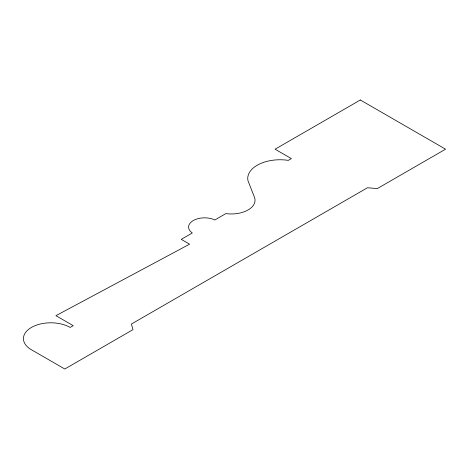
<?xml version="1.0" encoding="UTF-8"?>
<svg xmlns="http://www.w3.org/2000/svg" width="469" height="469" viewBox="0 0 469 469"><rect width="100%" height="100%" fill="white"/><g stroke="black" fill="none" stroke-linecap="round" stroke-linejoin="round"><path stroke-width="0.7" d="M360.339 99.991L275.086 149.212L291.366 158.604L288.306 160.369A32.349 18.678 0 0 0 247.99 180.753L254.491 197.291A23.767 13.724 0 0 1 225.859 213.612L214.849 219.973A16.005 9.239 0 0 0 193.275 220.536A16.005 9.239 0 0 0 192.302 232.987L181.257 239.366L189.587 244.179L55.928 315.678L73.223 325.662L70.168 327.426A27.384 15.811 0 0 0 30.948 327.725A27.384 15.811 0 0 0 32.484 350.355L64.792 369.009L132.997 329.637L131.379 324.061L367.456 187.758L377.346 188.561L445.55 149.183L360.339 99.991"/></g></svg>
